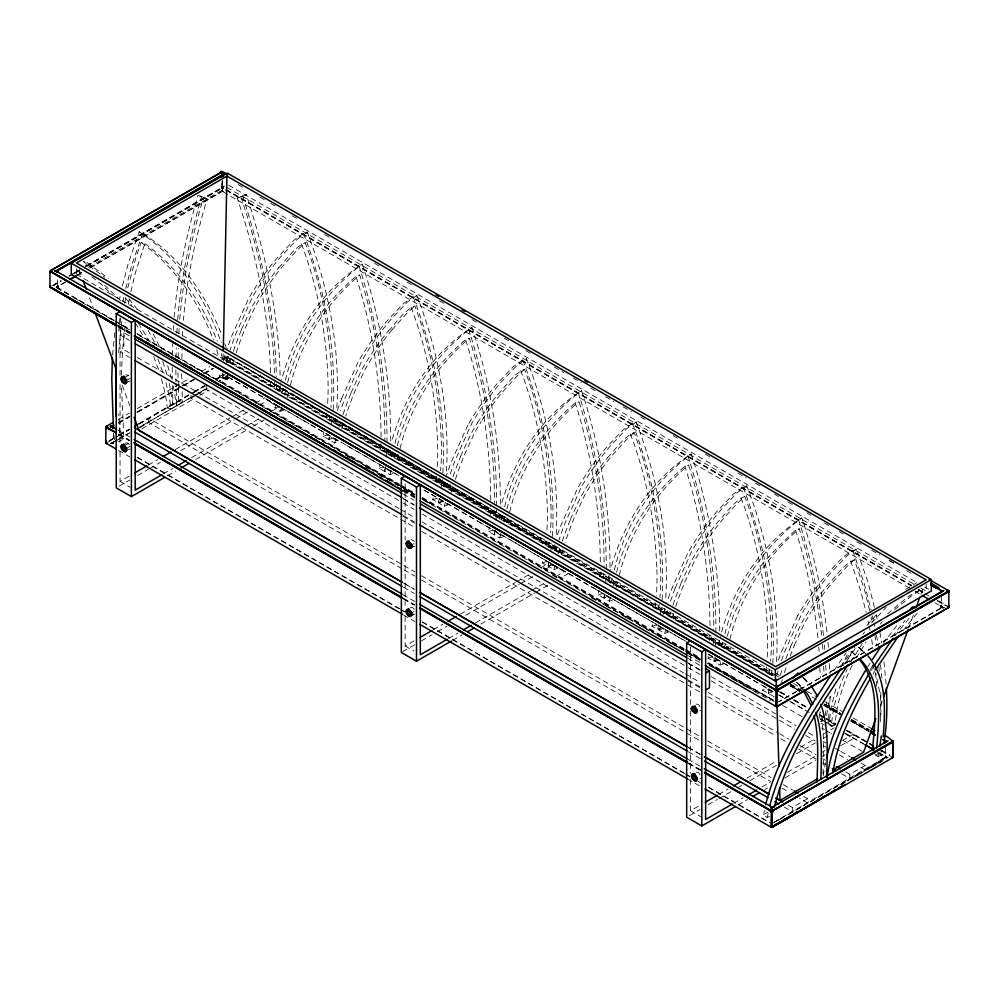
<?xml version="1.0" encoding="UTF-8"?>
<svg xmlns="http://www.w3.org/2000/svg" width="999" height="999" viewBox="0 0 999 999"><rect width="100%" height="100%" fill="white"/><g stroke="black" fill="none" stroke-linecap="round" stroke-linejoin="round"><path stroke-width="0.75" stroke-dasharray="5 3.75" d="M65.759 281.855L56.481 287.262L58.154 285.627L57.168 287.275L57.592 277.897M222.427 180.757L222.427 189.123L221.229 187.1L223.626 187.1L222.427 189.123L221.528 186.95M390.746 440.996C390.709 381.044 381.418 321.004 362.262 264.136C321.666 290.085 294.143 333.703 281.593 379.745M500.362 504.283C500.324 444.318 491.033 384.29 471.878 327.422C431.705 353.084 404.308 396.091 391.62 441.583M610.002 567.582C609.964 507.617 600.674 447.589 581.518 390.721C540.921 416.67 513.399 460.289 500.849 506.331M719.667 630.893C719.63 570.941 710.339 510.901 691.183 454.033C650.586 479.982 623.064 523.601 610.514 569.642M381.069 436.913C380.656 382.58 372.739 328.097 355.956 276.348L359.677 275.025C376.773 328.196 384.977 384.091 384.852 439.885M490.684 500.199C490.272 445.866 482.355 391.383 465.571 339.635L469.28 338.311C486.376 391.471 494.58 447.377 494.455 503.171M600.324 562.075C599.75 508.216 591.858 454.233 575.212 402.934L578.933 401.61C596.028 454.77 604.233 510.676 604.108 566.47M709.989 625.399C709.415 571.54 701.523 517.544 684.877 466.258L688.586 464.935C705.694 518.094 713.898 573.988 713.761 629.782M121.366 375.124L122.49 350.736L125.412 322.602M227.635 359.34C225.637 362 229.121 363.149 226.873 359.665C228.958 358.004 224.475 365.047 227.547 360.065M227.26 376.236L218.257 381.755C229.383 375.661 226.348 376.111 227.248 376.723M222.727 186.776L222.427 189.123L221.828 186.838M172.215 367.207L172.253 379.408M175.861 369.867L175.986 382.043M172.415 355.232L172.615 343.693M176.061 357.792L176.249 347.702M178.184 357.654L178.359 348.376M181.868 358.778L182.043 349.5M222.827 372.852L222.64 382.142L399.4 484.203M223.114 358.903L223.252 352.709M822.939 773.988C823.663 753.258 824.575 732.192 820.241 711.775M223.027 186.838L222.427 189.123L222.128 186.776M880.381 718.131L880.506 696.291L875.873 673.438M380.781 448.876L381.069 441.171M384.39 452.222L384.565 447.589M386.451 457.155L386.775 448.239M390.197 455.856L390.422 449.912M490.284 515.247L490.671 504.458M494.006 515.496L494.23 509.34M496.053 520.442L496.441 510.039M499.812 519.143L500.024 513.199M599.974 577.01L600.324 567.757M603.646 578.796L603.871 572.639M605.694 583.741L606.031 574.825M609.452 582.442L609.677 576.498M709.64 640.322L709.989 631.068M713.249 643.656L713.486 637.487M715.421 645.579L715.696 638.136M719.118 645.766L719.342 639.81M826.335 702.022L825.536 715.197M830.256 696.266L828.171 723.825M223.326 186.938L222.427 189.123M173.239 330.507L173.601 324.6M176.86 333.092L177.285 325.724M178.883 333.604L179.158 327.884M182.492 336.163L182.829 329.008M333.216 409.827C336.438 349.812 325.087 289.335 303.496 233.404L307.23 232.093C329.058 288.961 340.721 350.574 336.613 411.526M442.832 473.114C446.053 413.099 434.702 352.622 413.111 296.691L416.845 295.379C438.673 352.247 450.337 413.861 446.228 474.812M552.472 536.413C555.694 476.398 544.343 415.921 522.752 359.99L526.485 358.678C548.089 414.61 559.34 475.099 556.218 535.102M662.137 599.725C665.359 539.71 654.008 479.245 632.417 423.314L636.151 422.003C657.979 478.858 669.642 540.471 665.534 601.423M772.789 663.611C776.011 603.596 764.66 543.119 743.069 487.187L746.802 485.876C768.393 541.808 779.657 602.297 776.523 662.3M112.562 355.032L114.91 331.156M118.594 352.647L121.89 320.067M174.151 317.158C177.472 275.836 186.676 235.227 197.902 195.392L207.155 198.801C195.329 238.374 186.576 279.083 183.441 320.329M177.722 319.767C180.919 277.934 190.235 236.825 201.586 196.528L199.138 195.767M179.758 319.205C183.117 278.009 191.733 237.263 203.484 197.677M226.948 361.95L226.736 361.326M852.159 665.521C842.744 683.99 836.675 704.27 835.064 724.962L831.33 726.273C832.879 706.555 838.398 687.15 847.177 669.43M223.301 191.396C221.079 190.672 224.388 191.558 221.741 191.471C225 191.733 219.88 192.133 222.128 180.794M379.121 468.306L382.892 467.008L393.806 473.314L390.06 474.625L379.121 468.306L379.595 463.886M488.736 531.58L492.495 530.294L503.446 536.613L499.7 537.924L488.736 531.58L489.21 527.172M598.376 594.892L602.147 593.593L613.111 599.924L609.365 601.236L598.376 594.892L598.851 590.471M708.041 658.204L711.812 656.905L717.532 659.939L713.773 661.238L708.041 658.204L708.516 653.783M819.168 717.669L819.804 711.775M822.776 717.844L822.452 720.791L819.942 721.653M385.339 467.082L384.865 471.341L388.611 470.042M494.942 530.369L494.468 534.627L498.226 533.329M604.432 595.092L604.108 597.926L607.867 596.628M713.773 661.238L714.26 656.992M826.535 715.396L830.269 696.241M835.064 724.962L829.457 721.453L830.931 708.204L836.45 686.5M331.493 424.862L332.355 417.345M335.239 423.551L335.751 419.043M441.108 488.149L442.145 479.12M444.855 486.838L445.367 482.33M550.749 551.448L551.61 543.931M554.495 550.137L555.182 544.13M660.414 614.76L661.276 607.242M664.16 613.461L664.847 607.442M771.403 675.636L771.927 671.128M118.756 330.794L120.205 318.594M823.226 775.661L825.399 762.587M117.058 440.172L111.626 443.281L117.87 439.66M57.655 286.538L56.831 287.188L57.705 285.964M113.312 442.033C113.611 440.472 114.435 443.918 111.888 442.982M57.705 286.663L57.93 287.55L57.592 286.139M113.461 442.37L112.225 443.394M57.892 285.801L57.168 286.988M113.674 443.256L112.562 443.032L113.649 441.508M57.892 286.838L57.642 287.724L114.373 320.467M113.636 442.545L112.338 443.494L112.999 443.556M119.53 299.363L120.08 296.353M122.939 301.998L123.764 297.477M323.102 436.401L326.848 435.089L332.555 438.111L328.958 439.51L334.565 443.007L338.299 441.708L332.704 438.199L328.821 439.423L323.102 436.401L323.938 431.868M329.358 436.513L328.821 439.423A409.74 280.507 71.1 0 1 329.995 435.264M432.717 499.675L436.451 498.376L442.17 501.398L438.436 502.709L432.717 499.675L433.554 495.154M438.436 502.709L439.235 498.339M542.357 562.986L546.091 561.675L551.81 564.697L548.076 566.008L542.357 562.986L543.194 558.453M548.076 566.008L548.876 561.638M652.022 626.298L655.756 624.987L661.475 628.009L657.742 629.32L652.022 626.298L652.859 621.765M657.742 629.32L658.541 624.949M774.113 696.79L762.662 690.172L763.224 687.162M769.193 688.835L768.381 693.206L772.252 691.97L766.408 688.873L762.662 690.172M875.698 755.269L877.984 756.48L878.521 753.571M877.984 756.48L881.73 755.169L882.529 750.811M124.625 303.197L125.762 297.59M128.297 304.32L129.445 298.713M130.881 291.708L135.177 273.576L144.818 243.594L141.134 242.47L135.951 257.33L127.772 287.774M769.492 816.408L767.232 817.644L763.548 814.522L764.447 810.326M767.232 817.644L768.119 813.448M122.415 285.876L128.197 263.611L139.236 231.731C178.571 253.521 205.095 293.943 221.878 334.89M125.762 288.499L131.88 264.735L142.919 232.854M278.796 391.645L280.831 382.692M388.411 454.92L390.447 445.979M498.051 518.219L499.075 513.748M608.054 580.044L609.752 572.589M718.368 645.416L720.404 636.475M275.637 404.932L274.925 407.879L280.444 411.338L281.431 407.205M390.06 474.625L391.046 470.492M499.7 537.924L500.686 533.791M609.365 601.236L610.352 597.115M715.559 657.242L714.497 661.65L720.017 665.122L720.666 662.362M287.662 382.517C297.914 340.796 323.414 303.996 355.956 276.348M397.277 445.804C407.53 404.083 433.017 367.282 465.571 339.635M506.918 509.103C517.17 467.382 542.657 430.581 575.212 402.934M616.583 572.415C626.835 530.706 652.322 493.893 684.877 466.258M727.235 636.301L733.191 616.058L743.481 593.731L756.081 573.176L762.774 563.374L778.82 545.991L795.529 530.132L799.237 528.808C810.539 563.399 817.444 599.263 821.64 635.376M385.602 466.745L384.54 471.153L388.286 469.855M495.242 530.044L494.18 534.465L497.927 533.154M604.557 594.83L603.846 597.777L607.592 596.465M285.427 380.182C296.141 334.041 324.45 292.47 362.262 264.136M395.042 443.469C405.756 397.315 434.066 355.744 471.878 327.422M504.682 506.768C515.397 460.626 543.706 419.056 581.518 390.721M614.348 570.092C625.062 523.938 653.371 482.367 691.183 454.033M724.987 633.965C735.701 587.812 764.023 546.241 801.822 517.919C814.647 555.869 822.901 595.229 827.284 635.014M284.49 394.867L285.939 389.41M287.138 397.652L288.599 392.195M394.106 458.141L395.554 452.697M397.115 459.565L398.576 454.108M503.746 521.453L505.194 515.996M506.755 522.864L508.216 517.407M613.049 586.126L614.86 579.308M616.058 587.549L617.519 582.092M724.063 648.638L725.511 643.194M727.072 650.062L728.159 645.978M281.868 393.319L283.054 388.936M391.483 456.605L393.057 450.761M501.123 519.905L502.31 515.521M610.789 583.216L611.975 578.846M721.428 647.102L723.014 641.258M721.578 632.08C734.265 586.588 761.663 543.581 801.822 517.919M290.409 385.377C300.662 342.145 325.999 303.684 359.677 275.025M400.025 448.651C410.277 405.419 435.601 366.958 469.28 338.311M509.665 511.963C519.917 468.718 545.254 430.257 578.933 401.61M619.33 575.274C629.582 532.042 654.919 493.581 688.586 464.935M729.982 639.148C740.222 595.916 765.559 557.454 799.237 528.808M772.789 823.276L867.644 768.506L885.651 757.192L885.102 755.706L888.074 757.679M221.741 191.471L222.652 190.909M226.648 376.336L227.26 375.861M880.556 705.444L882.154 701.061M908.665 628.009L913.436 614.86M920.853 594.417L923.513 587.112M909.602 588.149L222.015 191.184L222.777 191.059M222.402 181.119L222.552 191.471L222.727 180.794M341.583 398.751L358.216 361.75A438.249 299.5 71.3 0 1 387.3 320.667L403.459 303.559L413.111 296.691M675.287 587.936L691.907 550.936A438.723 299.837 71.3 0 1 720.991 509.84L737.137 492.744L746.802 485.876M84.515 268.694L87.05 262.65L83.367 261.526L104.67 277.235M241.371 329.633L251.935 306.843L258.154 296.353A428.221 292.532 71.3 0 1 278.671 267.794M245.117 328.321L255.669 305.544L261.9 295.042A428.534 292.744 71.3 0 1 282.417 266.496L297.277 249.987L305.219 242.695C321.703 285.964 330.032 332.105 331.705 378.309A199.975 136.276 71.4 0 1 330.981 407.48M350.986 392.919L361.551 370.13L367.769 359.64A428.221 292.532 71.3 0 1 388.286 331.081M460.626 456.218L471.191 433.429L477.41 422.939M464.373 454.907L474.925 432.117L481.143 421.628M570.292 519.53L580.856 496.74L587.075 486.251A428.221 292.532 71.3 0 1 607.592 457.704M680.943 583.416L691.495 560.626L697.727 550.137M684.677 582.105L695.242 559.315L701.46 548.826A428.534 292.744 71.3 0 1 721.977 520.267L736.85 503.758L744.792 496.466C761.263 539.747 769.592 585.876 771.278 632.08A199.975 136.289 71.4 0 1 770.554 661.263M790.546 646.69L801.098 623.9L807.317 613.411A428.209 292.52 71.3 0 1 827.846 584.865C836.2 576.261 843.156 564.597 854.395 559.752L864.497 589.785L869.754 610.801M794.28 645.379L804.844 622.602L811.063 612.1M840.783 667.107L849.013 651.423M845.803 663.136L854.944 646.278M467.857 425.05L451.236 462.05A409.74 280.507 71.1 0 0 446.528 475.237M797.776 615.521L781.143 652.522A409.74 280.519 71.1 0 0 777.434 662.737M57.542 286.463L57.505 287.225M113.349 433.266L113.349 442.207L111.026 443.306M941.108 606.793L941.857 607.804L944.117 607.729L941.82 607.155L940.846 605.594L940.896 607.33L942.244 607.954L940.846 605.594L941.745 607.916L779.595 701.41M851.098 661.738L862.299 643.531M856.255 657.929L866.033 642.22M872.964 673.988L874.537 671.328M227.497 359.066C225.562 364.036 229.283 357.48 224.975 361.213M226.948 360.914L226.885 359.328M867.806 666.708L870.129 663.061M870.154 669.592L872.639 665.684M870.716 671.041L873.039 667.394M113.461 441.683L113.399 443.444M834.215 670.229L846.178 652.846M842.956 665.883L855.206 648.576M226.636 361.563L227.023 361.039L227.248 361.938M840.833 666.832L851.398 651.535L857.154 656.518M849.787 662.312L855.082 654.657M892.232 636.588L905.094 620.466M883.116 643.581L898.538 623.251M862.949 634.24L864.659 631.955M894.767 635.913L911.051 615.834M917.232 613.161L902.197 631.593M880.206 624.075L882.179 621.753M227.248 356.955L226.074 357.892L226.973 356.943L228.172 357.442M278.659 267.769C287.063 259.216 293.981 247.54 305.219 242.695M388.274 331.056C396.665 322.502 403.596 310.814 414.835 305.969C431.318 349.25 439.647 395.379 441.321 441.583A199.975 136.276 71.4 0 1 440.596 470.766M392.008 329.745L406.893 313.261L414.835 305.969M497.914 394.355C506.306 385.801 513.236 374.126 524.475 369.268C540.958 412.55 549.288 458.678 550.961 504.882M607.579 457.679C615.971 449.113 622.901 437.437 634.14 432.592C650.624 475.861 658.953 522.002 660.626 568.206A199.975 136.276 71.4 0 1 659.902 597.377M866.97 625.349L877.509 613.623M871.652 622.951L886.2 607.28M500.661 382.629L516.833 365.547L526.485 358.678M113.262 442.295L110.315 443.369L111.164 443.194M226.81 361.213L227.023 359.066M113.861 441.658L113.411 442.245M524.475 369.268L516.533 376.573L501.648 393.044A428.534 292.744 71.3 0 0 481.181 421.665M634.14 432.592L626.198 439.885L611.313 456.368A428.534 292.744 71.3 0 0 590.846 484.977L584.59 495.442L574.038 518.219A400.05 273.714 71.2 0 0 565.084 542.657M854.395 559.752L846.44 567.045L831.555 583.516A428.534 292.744 71.3 0 0 811.088 612.137M744.792 496.466C733.553 501.323 726.623 512.999 718.219 521.553A428.209 292.52 71.3 0 0 697.752 550.162M887.587 613.96C898.014 605.044 908.328 594.917 921.053 589.51L910.851 596.49L894.792 609.565M221.803 191.234L222.802 191.171L90.085 267.807M130.17 381.019L128.259 381.63M125.075 443.281L126.998 442.682L129.383 444.667L126.848 446.141M130.17 448.976L128.259 449.587M410.189 607.892L412.112 607.292L414.498 609.278M699.837 711.013L700.624 710.364M699.837 778.983L700.624 778.321M941.07 607.604L940.846 605.594L942.944 607.454M303.496 233.404L293.843 240.284L277.672 257.355A438.249 299.5 71.3 0 0 248.639 298.501L231.98 335.464A409.74 280.507 71.1 0 0 227.273 348.651M307.23 232.093L297.577 238.961L281.406 256.044A438.723 299.837 71.3 0 0 252.372 297.19L235.714 334.153A409.727 280.507 71.1 0 0 230.132 350.037M416.845 295.379L407.192 302.247L391.021 319.33A438.723 299.837 71.3 0 0 361.988 360.477L345.329 397.44A409.727 280.507 71.1 0 0 340.622 410.626M522.752 359.99L513.099 366.858L496.928 383.941A438.249 299.5 71.3 0 0 467.894 425.087M632.417 423.314L622.764 430.182L606.593 447.252A438.249 299.5 71.3 0 0 577.559 488.399L560.901 525.362A409.74 280.507 71.1 0 0 556.693 537.062M636.151 422.003L626.498 428.871L610.327 445.941A438.723 299.837 71.3 0 0 581.293 487.087L564.635 524.05A409.727 280.507 71.1 0 0 559.053 539.935M743.069 487.187L733.416 494.055L717.232 511.138A438.249 299.5 71.3 0 0 688.199 552.285L671.54 589.248A409.74 280.507 71.1 0 0 666.832 602.434M874.475 607.292L867.656 581.068L856.405 549.15C843.93 553.708 835.664 565.059 826.835 574.413A438.261 299.5 71.3 0 0 797.801 615.559M856.405 549.15L846.74 556.018L830.569 573.101A438.723 299.837 71.3 0 0 801.535 614.248L784.877 651.211A409.727 280.507 71.1 0 0 781.181 661.438M940.896 607.33L941.295 605.931M226.348 362.05L227.56 361.526L228.446 362.275M905.743 589.41L916.72 582.754M774.35 822.027L885.539 757.242M881.031 760.102L885.351 757.205M58.104 285.951C57.168 287.063 57.243 286.064 58.092 287.312M867.644 768.506L886.588 757.217L869.829 767.844M57.93 287.55L57.255 287.837L113.948 320.567M161.463 378.808L165.522 394.78L167.295 407.904L178.684 401.323L182.367 402.46L182.13 390.022M167.295 407.904L170.966 409.028L182.367 402.46M222.527 373.863L223.339 378.171L228.983 374.637M223.339 378.171L227.023 379.308L231.543 376.473M852.721 778.046L868.531 768.668L855.456 776.71M867.656 769.555L875.574 764.685M872.464 766.957L881.705 761.263M879.07 763.236L886.95 758.391M847.439 780.781L857.454 774.725L810.364 801.922M841.22 784.527L844.942 782.304M847.714 780.831L857.954 774.812M73.951 272.964L79.333 269.855M86.051 265.971L224.6 185.976M52.86 285.314L60.951 280.644M69.031 275.974L79.82 269.755M86.563 265.859L221.403 188.012L223.451 188.012M52.947 285.602L61.039 280.931M69.131 276.261L73.177 273.926M74.525 273.152L79.92 270.03M86.663 266.134L221.528 188.274L223.326 188.274M53.159 285.826L61.251 281.156M74.725 273.364L80.12 270.254M86.863 266.358L221.703 188.524L223.152 188.511M76.473 268.644L76.473 274.3L80.507 271.978M88.561 267.32L224.251 188.986M76.998 275.349L82.405 272.24M65.335 282.143L56.131 287.275M77.435 275.15L82.817 272.04M89.535 268.157L222.103 191.333M129.271 335.864L123.864 332.742L120.055 334.952L129.495 340.397M129.271 352.847L123.864 349.737L120.055 351.935L129.495 357.392M124.438 377.647L128.259 375.437L129.383 376.71L126.848 378.184M126.361 380.469L130.17 378.271M118.506 419.368L129.508 413.037M137.225 408.566L189.673 378.296M201.398 371.516L209.728 366.72M221.628 359.802L227.098 356.68M118.057 422.939L130.082 415.996M136.763 412.137L180.869 386.675M182.205 385.901L192.894 379.732M203.596 373.551L212.949 368.156M118.519 423.014L129.271 416.808M137.338 412.15L181.668 386.563M183.017 385.789L193.769 379.583M204.508 373.389L212.575 368.731M119.031 423.052L129.845 416.808M137.962 412.125L178.521 388.723M183.928 385.602L194.743 379.358M204.196 373.901L213.661 368.444M109.166 440.709L117.245 436.051M118.581 435.277L129.358 429.058M138.774 423.613L188.561 394.867M193.943 391.758L204.708 385.552M215.484 379.333L223.551 374.675M109.291 440.971L117.37 436.313M118.719 435.539L129.483 429.32M138.898 423.888L192.732 392.807M194.081 392.033L204.845 385.814M215.609 379.595L223.689 374.937M138.586 424.175L148.776 418.294L402.585 564.835M204.982 385.851L190.984 393.931L190.984 398.176L415.084 527.572M108.117 441.995L117.545 436.563M118.881 435.776L129.645 429.57M139.073 424.125L192.894 393.044M194.243 392.27L205.007 386.051M215.772 379.845L225.2 374.4M118.781 439.148L129.945 432.692M139.336 427.272L207.417 387.974L139.997 426.935M118.406 439.398L129.208 433.166M139.86 427.697L148.776 422.552L402.585 569.08M190.984 398.176L196.066 395.242M197.34 394.505L206.256 389.36L402.01 502.385M141.746 428.846L194.318 398.489M199.713 395.379L209.153 389.922M124.438 445.604L128.259 443.406M126.361 448.439L130.17 446.228M120.055 451.773L120.055 481.406L129.445 475.986M148.239 465.134L157.63 459.715M175.075 449.637L230.107 417.869M231.443 417.095L244.867 409.34M255.607 403.146L264.997 397.727M118.918 486.313L129.633 480.119M137.675 475.474L148.401 469.293M149.738 468.519L160.464 462.325M180.569 450.711L234.178 419.767M235.514 418.993L248.913 411.251M259.64 405.07L267.682 400.424L282.829 409.165L274.787 413.811M163.386 473.876L172.777 468.456M191.571 457.604L245.255 426.61M246.591 425.836L260.015 418.094M270.754 411.888L278.808 407.242M167.57 475.711L175.612 471.066M195.717 459.465L247.989 429.283M253.346 426.186L264.061 420.005M411.463 545.079L414.011 543.606M411.463 547.827L414.011 546.366M411.463 613.036L414.011 611.575M411.463 615.796L414.011 614.323M405.157 616.395L405.157 646.016L414.56 640.596M433.341 629.745L442.744 624.313M460.189 614.248L515.209 582.479M516.558 581.705L529.982 573.95M540.709 567.757L550.112 562.325M402.684 651.698L414.747 644.73M421.453 640.859L432.167 634.665M437.537 631.568L446.915 626.161M465.671 615.322L519.28 584.378M520.629 583.603L532.692 576.635M544.755 569.667L552.797 565.034L567.944 573.776L559.902 578.421M448.501 638.486L457.892 633.066M475.337 622.989L530.369 591.221M531.705 590.446L543.781 583.478M555.869 576.498L565.259 571.078M452.684 640.322L462.062 634.902M480.831 624.075L534.44 593.119M535.776 592.345L549.175 584.602M777.072 702.534L941.345 607.792L940.846 605.594M690.496 779.57L690.496 810.751L699.887 805.331M718.681 794.48L728.071 789.06M746.865 778.209L776.398 761.163M800.549 747.215L815.309 738.686M823.363 734.04L834.103 727.846M689.36 815.659L700.087 809.465M708.129 804.819L717.507 799.4M718.843 798.638L732.255 790.896M738.948 787.025L741.633 785.476M749.675 780.831L776.473 765.359M796.578 753.758L815.346 742.919M823.388 738.273L831.43 733.641M733.828 803.221L743.231 797.801M762.012 786.95L770.067 782.304M787.512 772.227L815.696 755.956M822.414 752.085L825.099 750.536M842.544 740.459L853.283 734.265L853.283 738.511L838.536 747.027M738.011 805.057L747.402 799.637M764.822 789.585L767.507 788.036M784.927 777.971L815.746 760.177M822.452 756.305L825.137 754.757M788.273 805.144L792.319 807.479L807.592 798.663L807.592 802.909L799.5 798.238M845.753 771.965L849.799 774.3L865.072 765.484L865.072 769.73L858.328 765.833M778.084 820.554L783.466 817.457M788.848 814.347L804.982 805.019M869.729 767.981L881.805 761.138M763.548 814.522L768.069 812.037M118.132 441.895L123.876 438.848L121.403 384.253M221.254 187.425L223.614 187.425M221.303 187.725L223.551 187.725M221.903 188.736L222.952 188.736M226.348 376.448L226.348 377.085M227.909 361.626L227.422 361.039L226.648 362.025M270.554 372.727C268.843 313.187 256.256 254.458 237.238 198.177L246.328 194.555C265.622 253.933 279.196 315.547 280.157 378.184M237.238 198.177L246.328 194.555M219.355 376.223L223.089 374.912L228.684 378.421L224.95 379.72L219.355 376.223A409.74 280.507 71.1 0 1 220.392 371.978M274.925 407.879L278.671 406.568L284.191 410.027L280.444 411.338M438.598 502.809L442.345 501.498L447.939 505.007L444.205 506.306L438.598 502.809A409.74 280.507 71.1 0 1 439.635 498.563M548.264 566.121L552.01 564.81L557.604 568.319L553.871 569.63L548.264 566.121A409.74 280.507 71.1 0 1 549.3 561.875M658.915 630.007L662.649 628.696L668.256 632.205L664.51 633.503L658.915 630.007A409.74 280.507 71.1 0 1 659.59 627.16M714.497 661.65L718.231 660.351L723.751 663.811L720.017 665.122M772.127 691.895L768.381 693.206A409.74 280.519 71.1 0 1 769.555 689.035M829.457 721.453L825.711 722.752L831.33 726.273M221.503 191.333L222.59 191.358L222.04 191.059M944.442 607.604L942.257 607.754L941.295 606.63M226.948 376.561L226.124 377.048L227.123 376.536M452.472 489.235L231.581 359.44L782.979 677.372M227.26 357.242L508.778 521.915L244.543 366.695M227.847 362.013L226.873 359.665L772.664 674.425M773.413 675.511L226.96 360.052L227.547 361.95M942.869 607.916L943.593 607.804M943.768 607.742L941.233 606.106L942.244 607.954M413.361 546.241L414.498 546.278M413.361 614.198L414.498 614.235M696.315 704.02L698.701 704.782L700.624 707.617M696.315 771.977L698.701 772.751L700.624 775.574M125.862 374.675L128.259 375.437M410.976 539.285L414.498 541.321M942.469 607.142L941.358 606.193M941.97 606.73L941.12 605.844M169.243 383.366L172.939 404.37L176.623 405.494L176.036 383.566M123.876 438.848L120.192 437.724L118.594 413.998M201.586 196.528L207.155 198.801M226.81 356.843L226.973 361.413M335.402 419.006L296.366 396.441L595.579 572.215M270.904 402.709L276.598 405.719M877.147 752.746L881.73 755.169M820.978 723.301L824.425 725.124M770.729 698.751L707.679 663.249M421.703 498.251L701.111 659.515M707.854 663.324L774.675 701.123M709.502 664.934L774.2 701.448M118.169 325.424L130.37 332.367M118.344 325.874L130.519 332.792M119.193 326.698L130.007 332.842M365.284 466.633L370.691 469.705L365.372 466.62M119.231 327.06L130.057 333.216M377.784 474.075L384.553 477.922M395.379 484.09L398.089 485.626M403.509 488.698L414.335 494.867M423.813 500.249L683.89 650.299L613.486 610.102M697.065 657.23L701.048 659.49M378.683 474.088L390.621 480.894M395.929 483.928L398.576 485.439M403.883 488.474L414.498 494.53M422.452 499.075L430.407 503.621L422.315 498.951M852.247 720.329L869.068 729.944M347.889 456.468L353.246 459.54M365.309 466.433L373.351 471.029M403.808 490.159L414.622 496.353M552.609 575.274L558.029 578.371M591.845 597.727L597.252 600.811M602.672 603.908L608.079 607.005M403.396 490.134L414.21 496.316M591.383 597.677L596.79 600.774M606.256 606.181L614.373 610.826M623.838 616.246L631.955 620.879M638.711 624.75L649.537 630.943M656.293 634.815L664.41 639.447M671.166 643.319L681.992 649.512M687.399 652.609L700.923 660.339M709.04 664.984L755.481 691.795L710.789 666.233M403.658 490.472L414.485 496.665M667.494 641.458L672.901 644.555M687.787 653.071L699.962 660.039M402.822 490.147L414.985 497.102M687.886 653.383L700.037 660.351M732.467 678.92L737.874 682.005M743.268 685.102L748.676 688.199M754.083 691.296L770.291 700.574M345.254 455.069L353.309 459.69M380.095 475.074L385.402 478.121M404.008 488.823L414.635 494.93M423.938 500.274L430.581 504.095M238.286 184.64L243.694 187.762M259.89 197.115L265.297 200.237M270.704 203.359L276.099 206.468M292.307 215.834L297.714 218.943M324.725 234.54L330.12 237.662M374.687 263.399L380.095 266.508M407.105 282.105L412.5 285.227M439.51 300.824L444.917 303.933M471.928 319.53L477.335 322.652M504.345 338.249L509.74 341.371M525.949 350.724L531.356 353.846M554.308 367.095L563.761 372.552M573.214 378.009L581.318 382.692M590.771 388.149L596.178 391.271M605.631 396.728L613.736 401.398M623.189 406.868L631.293 411.538M640.746 416.995L646.153 420.117M673.164 435.714L678.558 438.836M705.569 454.42L710.976 457.542M737.986 473.139L746.091 477.822M755.544 483.279L760.938 486.388M774.45 494.193L778.496 496.528M787.949 501.985L793.356 505.107M806.867 512.899L810.913 515.247M824.425 523.039L829.819 526.161M839.272 531.618L843.331 533.953M856.83 541.758L862.237 544.88M871.69 550.337L879.794 555.007M889.247 560.464L894.642 563.586M228.646 185.202L916.508 582.342M924.612 587.025L928.67 589.36M226.935 187.437L914.01 584.115M920.766 588.011L926.16 591.133L926.16 584.053M226.161 189.56L911.837 585.439M918.593 589.335L925.336 593.231M938.835 601.023L946.94 605.706M226.024 189.835L911.712 585.701M918.456 589.597L925.211 593.506M937.362 600.511L946.802 605.968M225.861 190.072L911.538 585.951M918.293 589.847L923.688 592.969M925.037 593.743L929.095 596.078M937.187 600.761L945.291 605.431M914.997 591.271L920.866 594.667M934.839 602.772L943.368 607.654L941.433 606.768L941.408 597.489M793.568 683.528L805.943 690.634M807.292 691.408L816.995 697.04M824.862 701.548L842.232 711.625M853.034 717.869L870.953 728.196M790.234 684.565L801.048 690.809M824.025 704.07L840.246 713.423M772.702 675.486L227.422 361.039M76.473 274.3L773.001 676.435M780.481 691.907L788.573 696.59M793.98 699.7L807.479 707.492M819.63 714.51L825.037 717.632M826.385 718.406L835.826 723.863M847.976 730.881L868.231 742.569M869.58 743.356L872.277 744.904M881.73 750.361L889.834 755.044M780.344 692.17L788.448 696.852M793.843 699.962L807.354 707.767M819.505 714.772L824.899 717.894M826.248 718.668L835.701 724.125M846.503 730.369L868.106 742.831M869.455 743.618L872.152 745.179M881.605 750.636L889.697 755.306M778.833 691.633L788.273 697.09M793.681 700.212L807.18 708.004M819.33 715.022L824.724 718.144M826.086 718.918L835.526 724.375M846.328 730.606L867.931 743.081M869.28 743.855L871.977 745.416M881.43 750.873L890.883 756.33M227.984 376.935L399.837 476.161M686.226 641.508L422.452 489.21L477.759 521.191M707.841 653.983L773.601 691.945M778.995 695.054L788.448 700.511M789.809 701.298L810.064 712.999M819.967 718.718L826.273 722.352M827.622 723.126L834.827 727.297M845.179 733.266L864.547 744.455M878.945 752.759L887.05 757.442M228.147 377.073L276.723 405.119M278.072 405.894L309.103 423.813M310.452 424.6L341.483 442.507M346.878 445.629L399.5 476.011M479.108 521.965L510.139 539.885M511.488 540.659L560.064 568.706M561.413 569.48L593.793 588.186M595.142 588.96L685.539 641.146M708.478 654.395L761.101 684.777M762.449 685.551L773.238 691.783M778.646 694.904L785.389 698.801M790.783 701.91L805.631 710.476M820.466 719.055L823.164 720.604M828.558 723.726L833.965 726.835M844.754 733.066L863.648 743.98M878.483 752.547L886.588 757.217M845.703 734.14L853.283 738.511M400.749 484.977L414.248 492.769M422.34 497.44L684.128 648.576M685.476 649.362L700.311 657.929M708.416 662.599L774.525 700.774M782.629 705.456L802.871 717.132M821.765 728.046L824.462 729.607M825.811 730.381L831.205 733.491M843.343 740.509L862.237 751.41M115.722 321.253L129.221 329.046M137.325 333.728L399.325 484.99M400.686 485.776L414.185 493.568M422.29 498.251L684.29 649.512M685.639 650.299L700.499 658.878M708.603 663.548L731.568 676.81M115.297 321.353L130.145 329.92M136.888 333.816L313.723 435.901M315.072 436.688L414.96 494.355M56.743 287.887L68.894 294.892M74.288 298.014L101.261 313.586M106.656 316.708L113.399 320.604M118.806 323.713L129.595 329.945M139.036 335.389L184.902 361.875M186.251 362.649L353.521 459.228M354.87 460.002L385.889 477.922M387.237 478.696L399.388 485.701M400.736 486.488L414.223 494.268M118.706 326.998L129.52 333.241M402.984 491.108L415.147 498.176M687.699 655.494L701.211 663.299M403.171 493.993L413.973 500.224M687.874 658.366L700.024 665.384M403.409 498.538L414.198 504.77M688.111 662.911L700.249 669.917M403.359 498.913L414.16 505.144M688.211 663.373L700.361 670.391M711.163 676.623L796.215 725.736M808.366 732.742L815.122 736.638M823.226 741.32L825.923 742.881M835.376 748.338L839.422 750.674M840.771 751.448L850.224 756.905M861.026 763.149L865.072 765.484M403.359 503.159L414.16 509.403M422.252 514.073L686.862 666.845M688.211 667.619L700.361 674.637M711.163 680.868L794.867 729.195M805.669 735.439L815.122 740.896M823.226 745.566L828.621 748.688M839.422 754.919L847.527 759.602M137.363 357.517L399.125 508.653M400.474 509.428L413.973 517.22M422.065 521.89L683.828 673.026M685.177 673.801L700.024 682.367M403.409 515.534L414.198 521.765M688.111 679.907L700.249 686.912M402.934 516.308L415.084 523.326M687.799 680.769L699.949 687.787M708.041 692.457L778.246 732.991M779.595 733.766L789.048 739.223M799.849 745.466L816.046 754.819M822.801 758.716L825.499 760.264M421.84 531.468L686.45 684.24M687.799 685.014L699.949 692.032M708.041 696.703L775.549 735.676M780.943 738.798L787.699 742.694M798.501 748.925L816.046 759.065M822.801 762.961L825.499 764.522M841.695 773.875L849.799 778.546L849.799 774.3M403.933 565.609L414.735 571.853M421.478 575.749L700.936 737.087M707.692 740.983L771.141 777.622M783.291 784.64L792.744 790.097M803.546 796.328L807.592 798.663M403.933 569.867L414.735 576.098M421.478 579.994L700.936 741.333M707.692 745.242L771.141 781.867M781.942 788.111L788.698 792.007M403.509 583.004L414.31 589.235L403.521 583.104M688.373 747.464L700.524 754.482M688.236 747.477L700.386 754.495M403.509 587.25L414.31 593.493M688.373 751.71L700.524 758.728M784.227 807.055L792.319 811.737L792.319 807.479M118.144 430.244L130.295 437.262M402.959 594.68L415.122 601.698M688.074 759.277L700.524 766.483M118.918 434.016L129.72 440.247M403.783 598.476L414.585 604.72M688.648 762.949L700.799 769.954M118.744 434.265L129.545 440.497M403.608 598.726L414.41 604.957M688.473 763.186L700.624 770.204M118.619 434.528L129.42 440.759M403.484 598.988L414.285 605.219M688.348 763.448L700.499 770.466M137.687 457.467L399.55 608.691M400.899 609.465L404.945 611.813M422.49 621.94L684.34 773.164M685.689 773.938L689.735 776.285M708.641 787.187L769.38 822.264M137.325 457.592L399.375 608.94M400.724 609.715L404.782 612.062M422.34 622.202L684.402 773.538M685.751 774.325L689.809 776.66M697.914 781.343L700.611 782.904M708.716 787.587L769.505 822.689M118.631 450.474L129.733 456.88M403.733 615.072L414.835 621.478M687.474 778.895L701.148 786.825M120.055 481.406L130.145 487.237M405.157 646.016L413.998 651.111M690.496 810.751L700.599 816.583M772.764 675.424L594.68 572.377L772.527 675.674M709.365 665.022L732.03 678.134M118.269 326.773L129.183 333.067L118.182 326.685M503.633 516.795L335.227 418.918L777.409 676.51M790.933 685.689L799.013 690.384M824.612 705.257L840.783 714.647M851.56 720.903L869.068 731.081M387.724 451.511L556.455 549.575L266.134 379.033L296.666 396.603L226.973 356.718L227.273 362.862M790.034 685.851L799.462 691.333M823.713 705.419L838.536 714.023M850.661 721.066L869.53 732.017M438.861 479.095L773.238 673.838M774.587 674.625L778.633 676.985M790.771 684.04L801.548 690.334M825.823 704.457L840.659 713.099M851.435 719.38L868.968 729.595M790.446 684.34L801.66 690.646M812 696.902L817.819 700.062M824.113 703.97L840.721 713.411M851.498 719.692L869.018 729.894M508.553 521.953L555.956 549.675M889.447 560.501L894.717 563.598M906.692 570.666L912.237 574.05M868.343 731.043L850.973 720.741L869.642 731.792M113.849 443.019L113.262 442.345M87.05 262.65L108.354 278.359M139.236 231.731C178.297 257.779 206.256 298.476 221.154 342.62M144.818 243.594C178.334 267.657 202.41 302.959 217.195 341.134M141.134 242.47C174.65 266.521 198.726 301.835 213.511 340.01M91.808 276.835L100.986 284.066L113.299 295.704M858.141 647.027L866.957 654.907M795.966 681.942L802.734 688.124M803.783 678.059L810.351 684.652M862.749 650.674L859.065 647.552L864.335 652.834M802.359 676.822L806.043 679.944M879.008 749.175L881.767 751.51L876.023 754.994L873.263 752.659M800.798 685.926L797.115 682.804L802.534 689.36M851.398 651.535L856.593 656.181M104.67 285.19L120.692 300.824M803.221 677.759L808.928 684.765M128.883 298.813L138.873 311.388M125.2 297.69L131.806 305.544M138.337 323.052L148.851 340.459M135.427 323.152L144.468 338.049M153.159 333.791L161.963 351.361M148.014 330.032L155.707 344.742M872.452 665.009L874.262 669.193M162.837 361.551L167.77 377.36M157.904 359.028L163.087 372.914M153.671 356.518L159.403 371.79M79.196 270.254L81.918 277.535M89.535 297.914L93.344 308.117M122.178 385.277L129.795 405.656M852.671 550.461L863.935 582.38L871.078 610.064M850.661 561.063L860.776 591.096L866.046 612.125M741.058 497.789C757.554 541.058 765.896 587.187 767.532 633.391A199.975 136.289 71.4 0 1 767.032 659.715M630.419 433.903C646.915 477.172 655.244 523.301 656.88 569.505M520.754 370.592C537.25 413.861 545.579 459.99 547.215 506.193A199.975 136.289 71.4 0 1 546.728 532.517M411.113 307.292C427.609 350.562 435.939 396.69 437.574 442.894A199.975 136.289 71.4 0 1 437.187 467.794M301.498 244.006C317.994 287.275 326.323 333.404 327.972 379.608A199.975 136.289 71.4 0 1 327.472 405.931M240.971 196.865C259.927 253.684 272.789 312.849 274.388 372.902M224.837 343.743L226.311 348.176M216.658 349.675L218.306 355.282M795.529 530.132C807.304 565.584 813.985 602.572 818.156 639.647M798.488 519.455C810.763 557.442 819.192 596.665 823.563 636.338M687.836 455.569C706.206 512.524 716.221 572.302 715.908 632.192M578.171 392.257C596.54 449.213 606.555 508.991 606.243 568.881M468.531 328.958C486.9 385.914 496.915 445.679 496.603 505.581M358.916 265.672C377.285 322.627 387.3 382.405 386.988 442.295M242.595 195.854C261.588 254.295 274.975 314.86 276.411 376.473M167.632 365.522L171.453 378.484M228.883 357.754L229.982 361.85M224.837 355.257L226.311 360.726M221.241 353.571L222.727 359.253M173.302 386.001L176.623 405.494M165.971 382.742L169.206 395.904L170.966 409.028M871.128 616.858L872.439 622.926M876.123 614.597L877.122 619.08M872.402 615.921L874.749 626.373M868.106 621.203L868.73 624.25M869.043 625.786L869.979 630.369M226.486 376.423L227.023 379.308M879.969 632.492L881.705 642.844M876.498 635.289L878.483 647.115M874.937 635.152L876.523 645.729M871.677 639.51L873.051 648.576M883.965 661.825L886.101 684.015M880.544 664.697L881.892 677.996M878.795 666.708L879.27 671.278M875.524 672.589L876.66 686.213M824.375 645.042L824.774 649.4M827.946 642.27L828.483 648.064M822.414 644.28L822.926 650.212M818.755 647.04L819.13 651.485M113.986 434.852L114.448 440.759M829.232 663.686L829.919 673.776M823.588 666.196L824.163 675.049M819.792 667.469L820.466 677.809M825.711 665.122L826.248 675.124M880.731 692.369L880.868 695.366A199.975 136.289 71.4 0 1 880.381 721.69M172.465 385.464L172.939 404.37M181.606 373.713L181.955 384.041M177.922 372.59L178.371 385.864M178.421 387.337L178.684 401.323M270.667 381.543L270.692 387.425M274.413 381.705L274.438 387.575M280.17 385.714L280.182 390.222M276.423 384.003L276.436 391.533M885.651 747.514L885.651 757.192M690.496 647.077L690.496 709.427M690.496 710.988L690.496 773.338M405.157 483.903L405.157 540.022M405.157 547.814L405.157 608.603M227.572 356.93L227.572 361.413M206.256 385.114L206.256 389.36M148.776 418.294L148.776 422.552M123.864 332.742L123.864 349.737M120.055 317.719L120.055 375.337M120.055 384.69L120.055 443.968M330.095 415.946A199.975 136.276 71.4 0 1 329.333 421.491M326.835 413.037A199.975 136.289 71.4 0 1 325.999 420.042M225.062 379.807A400.05 273.689 71.2 0 1 226.174 375.437M229.795 362.525A400.05 273.689 71.2 0 1 231.094 358.291M233.366 351.311A400.05 273.689 71.2 0 1 241.471 329.72M232.667 364.036A400.05 273.714 71.2 0 1 233.941 359.777M236.164 352.759A400.05 273.714 71.2 0 1 245.192 328.396M223.451 360.876A409.74 280.507 71.1 0 1 225.524 354.046M226.798 360.939A409.727 280.507 71.1 0 1 228.421 355.457M439.872 477.822A199.975 136.276 71.4 0 1 438.948 484.777M436.451 476.323A199.975 136.289 71.4 0 1 435.789 481.93M392.02 329.77A428.534 292.744 71.3 0 0 371.528 358.354L365.284 368.818L354.732 391.608A400.05 273.714 71.2 0 0 345.779 416.046M334.677 443.094A400.05 273.689 71.2 0 1 335.789 438.723M338.986 427.222A400.05 273.689 71.2 0 1 340.709 421.566M342.982 414.597A400.05 273.689 71.2 0 1 351.086 393.007M341.87 428.758A400.05 273.714 71.2 0 1 343.556 423.064M333.479 422.789A409.74 280.507 71.1 0 1 334.715 418.693M337.375 410.452A409.74 280.507 71.1 0 1 341.558 398.726M336.413 424.225A409.727 280.507 71.1 0 1 337.625 420.104M550.948 504.882A199.975 136.276 71.4 0 1 550.362 532.642M549.35 542.532A199.975 136.276 71.4 0 1 548.588 548.076M545.941 541.033A199.975 136.289 71.4 0 1 545.429 545.229M477.435 422.964A428.221 292.532 71.3 0 1 497.927 394.38M444.318 506.393A400.05 273.689 71.2 0 1 445.429 502.022M449.051 489.11A400.05 273.689 71.2 0 1 450.349 484.865M453.096 476.511A400.05 273.689 71.2 0 1 460.726 456.306M451.511 492.057A400.05 273.714 71.2 0 1 453.196 486.363M455.419 479.345A400.05 273.714 71.2 0 1 464.448 454.982M443.119 486.088A409.74 280.507 71.1 0 1 444.355 481.993M446.053 487.524A409.727 280.507 71.1 0 1 447.265 483.416M450.262 473.926A409.727 280.507 71.1 0 1 454.945 460.714L471.603 423.751A438.723 299.837 71.3 0 1 500.674 382.654M659.19 604.445A199.975 136.276 71.4 0 1 658.453 610.014M656.867 569.505A199.975 136.289 71.4 0 1 656.393 595.841M655.756 602.934A199.975 136.289 71.4 0 1 654.907 609.939M553.983 569.705A400.05 273.689 71.2 0 1 555.094 565.334M558.291 553.846A400.05 273.689 71.2 0 1 560.014 548.189M562.287 541.208A400.05 273.689 71.2 0 1 570.392 519.63M561.588 553.946A400.05 273.714 71.2 0 1 562.862 549.675M552.784 549.4A409.74 280.507 71.1 0 1 554.445 543.943M555.719 550.849A409.727 280.507 71.1 0 1 556.93 546.728M769.667 669.717A199.975 136.289 71.4 0 1 769.105 673.9M766.408 666.82A199.975 136.289 71.4 0 1 765.746 672.427M664.635 633.591A400.05 273.689 71.2 0 1 665.746 629.22M669.367 616.308A400.05 273.689 71.2 0 1 670.666 612.062M672.939 605.094A400.05 273.689 71.2 0 1 681.043 583.503M672.24 617.819A400.05 273.714 71.2 0 1 673.513 613.561M675.724 606.543A400.05 273.714 71.2 0 1 684.765 582.18M663.024 614.66A409.74 280.507 71.1 0 1 665.097 607.829M666.358 614.722A409.727 280.507 71.1 0 1 667.582 610.601M670.579 601.123A409.727 280.507 71.1 0 1 675.262 587.912M780.269 675.349A400.05 273.689 71.2 0 1 782.529 668.368M785.926 658.778A400.05 273.689 71.2 0 1 790.646 646.778M781.43 682.529A400.05 273.714 71.2 0 1 782.254 679.67M784.427 672.614A400.05 273.714 71.2 0 1 787.2 664.285M790.147 656.106A400.05 273.714 71.2 0 1 794.367 645.454M776.772 675.249A409.727 280.507 71.1 0 1 778.009 671.153M845.154 782.342L841.408 784.565L845.154 782.342M700.062 659.602L685.189 651.123L700.037 659.627M799.699 691.083L790.246 685.614L799.749 691.046M840.209 714.46L824.013 705.107L840.221 714.46"/><path stroke-width="1.5" d="M222.427 176.261L222.427 173.264M105.882 442.832L106.306 441.358L106.331 443.381L106.306 441.358L106.331 443.381L106.306 441.358L106.206 443.269L116.221 449.075M891.782 740.584C894.542 742.657 892.219 741.995 891.782 740.908C894.043 745.192 892.344 738.174 893.256 742.232M221.216 176.835C221.541 172.303 223.963 175.549 221.216 176.835C222.652 177.123 222.228 171.304 223.526 176.461M115.672 366.596L116.359 416.396M113.461 422.302L106.331 426.398L106.294 428.421L107.505 426.386L105.882 426.948L106.294 428.421L107.218 426.248M772.776 806.892L771.74 808.253L772.077 807.167L772.951 807.517L772.652 806.917L888.099 740.771M223.314 349.613L226.935 176.111L926.16 579.807L775.699 666.67L76.473 262.974L226.935 176.111M817.07 782.055C817.582 759.902 819.043 737.337 814.11 715.534M820.878 779.208C821.428 756.892 822.714 733.828 815.946 712.25M826.623 777.11C827.272 752.884 828.958 727.709 820.878 704.42M221.803 176.91C221.303 171.878 225.137 176.473 221.278 176.461M771.69 826.847L770.529 826.223L772.027 827.172L790.371 816.807L771.415 827.397L771.752 809.29M221.503 177.023L222.415 173.764L222.964 176.211M51.211 287.637L50.162 286.875L50.549 285.639L49.987 287.138L116.521 325.524M884.127 735.813C887.587 734.802 896.315 745.978 892.032 740.509M929.07 579.457L948.288 590.534L948.451 592.644L947.252 590.609L949 591.508L948.451 592.644L947.539 590.471M69.83 298.651L116.945 325.999L49.95 287L49.987 271.84C53.184 267.982 48.564 275.249 50.849 270.492L222.402 171.853M775.386 690.858L777.771 691.183L776.573 689.148L775.386 690.858L777.771 691.183L776.298 689.335M775.674 691.333L776.86 689.335M775.973 691.445L777.097 689.535M776.273 691.508L777.297 689.76L947.976 591.221L948.75 591.058L949.013 592.12M776.573 691.533L777.472 689.997L948.925 591.408M776.872 691.508L777.597 690.272L948.6 591.595L947.776 590.397M777.172 691.433L777.697 690.546M772.901 811.588L770.529 811.912L771.727 809.877L772.926 811.912L770.529 811.912L772.015 810.064M893.143 756.031C893.518 757.929 891.795 756.73 892.532 757.791L772.327 826.985M106.031 428.246L106.606 426.211M777.472 705.644C772.389 706.318 781.068 706.118 775.711 706.305L705.269 665.646M106.381 426.498L106.294 428.421L106.768 426.161M106.369 427.797L106.119 426.673L106.968 426.773M106.98 426.173L106.044 427.21M777.697 706.031C775.249 706.081 774.562 706.056 777.597 706.206M775.973 705.756L775.374 705.494L777.297 706.368L948.276 607.667L948.451 605.569M777.172 705.756L776.086 706.493L777.01 706.518M777.172 706.468L948.151 607.779L948.713 605.744M50.287 272.54C51.623 270.542 51.161 269.555 49.987 272.19M112.35 358.004L111.801 378.908L113.287 425.974M892.969 755.856C891.383 757.941 892.444 758.703 893.256 756.206M772.876 806.98L770.554 807.517L772.277 807.329M50.1 272.365L51.224 270.454M892.681 756.018L893.231 756.518L892.232 757.954M883.153 737.062C885.326 709.677 886.95 678.309 868.019 655.956M49.95 272.015L50.237 271.054M949.05 606.256C947.452 608.603 948.426 607.991 948.9 605.918M949.013 606.093L948.426 607.255M872.464 750.499C874.987 720.117 880.144 684.74 859.277 659.253M876.672 748.151C879.307 718.293 882.754 682.941 860.276 659.315M106.056 442.707C105.257 440.247 108.367 445.804 105.744 442.22L105.919 426.873L116.221 432.455M947.989 590.372C948.975 593.743 949.649 590.896 947.539 590.796M113.199 427.122L113.624 428.159L110.315 426.386L113.911 427.023M948.638 590.896L949 591.932M771.465 807.629L772.489 807.005M881.355 735.913L879.857 746.29M832.929 772.901C837.836 738.785 853.808 707.579 870.691 677.959M827.11 777.322C832.354 739.859 850.311 705.731 869.18 673.476M948.451 592.644L948.376 590.709M771.166 807.629L772.09 807.204L704.283 768.643M772.115 807.954L772.215 807.329L771.99 808.091M942.806 590.909L776.198 687.1C778.895 685.664 775.399 688.149 776.747 686.775L943.855 590.659M771.84 807.642C769.542 807.841 771.69 806.805 772.352 807.779M883.89 739.685L886.588 741.246L885.089 742.769L885.651 741.283L882.991 739.697M941.408 591.508L940.846 592.657L941.108 591.158M872.826 750.436L873.663 745.903M883.865 743.531C886.9 725.336 887.424 706.78 886.35 688.386M948.376 606.193C949.112 607.055 947.089 608.354 948.151 606.743M105.807 427.097L106.294 428.421L106.319 426.81M774.4 807.204C787.137 754.695 818.144 709.04 848.014 664.859M765.634 804.744C777.522 757.367 804.395 715.571 830.918 675.174M54.883 270.554L57.655 272.228L58.154 271.303L54.558 270.667L57.892 271.478M110.989 426.248L116.783 429.458M948.763 607.23L948.288 606.48M121.254 380.282L125.075 378.072L126.636 382.005L125.574 383.878L122.04 381.843L120.979 378.746L122.04 376.873L125.574 378.908M121.254 448.239L125.075 446.041L126.636 449.975L125.574 451.835L122.04 449.8L120.979 446.703L122.04 444.842L125.574 446.878M406.094 543.356L407.155 541.483L409.553 542.257L411.75 546.615L410.689 548.476L408.291 547.714L406.368 544.892L406.094 543.356L408.641 541.883M406.094 611.313L407.155 609.452L409.553 610.214L411.75 614.585L410.689 616.445L408.291 615.671L406.368 612.849L406.094 611.313L408.641 609.84M691.433 708.091L692.494 706.218L694.879 706.992L697.077 711.35L696.016 713.224L692.494 711.188L691.433 708.091L695.242 705.881M691.433 776.048L692.494 774.188L694.879 774.949L697.077 779.32L696.016 781.181L692.494 779.145L691.433 776.048L695.242 773.85M775.649 705.781L777.746 705.794M826.51 758.291C833.978 726.36 849.712 697.165 866.27 669.143M769.917 805.082C783.603 755.007 812.749 711.088 841.27 668.368M948.9 606.68L948.825 591.321M875.786 718.593L863.586 752.197L832.579 770.092M883.74 696.678L908.128 629.47M916.083 607.567L919.792 597.34M57.018 271.328L57.742 272.203L56.056 270.829M113.324 427.023L113.574 428.034M891.782 740.908L892.856 741.133L892.694 742.756L893.006 741.183L892.02 741.121M106.306 441.358L106.369 443.281L106.056 442.082M892.694 742.756L892.631 740.833M776.722 706.443L776.897 688.611M50.624 272.078C51.236 270.042 50.474 270.392 50.562 272.377M892.669 757.379C894.405 756.443 889.934 758.578 892.731 757.642M875.324 670.004L898.438 636.163M772.851 811.275L770.529 811.912L772.252 810.264M893.044 757.192L893.256 741.895M777.497 686.825L776.348 687.362M873.8 666.183L892.994 638.311M947.976 607.829L947.989 606.992M892.919 757.492L892.856 741.133L770.529 811.912L893.218 741.907M872.439 659.415L881.343 645.978M772.627 826.66L773.788 826.011M948.675 606.78L947.639 607.504L948.9 606.605M227.635 174.663C213.699 169.281 224.176 171.753 226.973 174.276M909.377 610.389L912.387 606.905L915.434 607.717M793.206 677.846L797.851 673.026L799.687 674.6M50.1 271.591C52.447 269.28 49.75 272.565 50.862 270.554M51.111 270.529L50.849 271.528L777.771 691.183L776.048 689.535M893.118 757.03L891.495 757.717L892.956 756.905M776.211 687.225L777.422 686.75M57.58 271.303L57.83 272.315M771.628 827.334L780.656 821.69M50.312 271.191L777.771 691.183L775.449 690.559M891.782 757.866L892.144 757.404M774.262 825.261L776.847 823.676M783.266 820.079L785.863 818.481M705.044 789.035L771.54 827.422L790.858 815.758M793.506 814.135L797.477 811.688M776.285 824.724L797.739 811.887M782.03 821.553L809.677 804.894M790.059 816.97L813.573 802.846M816.208 801.223L818.843 799.6M822.801 797.165L825.449 795.541M800.386 810.963L828.858 793.793M831.493 792.17L835.464 789.734M835.776 789.897L800.549 810.876M838.398 788.273L842.332 785.851M845.104 784.515L812.999 803.558M50.724 270.604L222.253 171.578M56.518 271.241L221.366 176.074L223.426 176.061M71.254 263.187L227.297 173.102L931.38 579.595L931.38 590.921L775.336 681.006L71.254 274.513L71.254 263.187L775.336 669.68L931.38 579.595M69.818 279.52L75.649 276.136M70.704 279.033L76.086 275.924M164.885 477.26L131.381 496.603L116.234 487.862L116.234 313.698L120.055 311.501M116.234 313.698L131.381 322.452L135.202 320.242L135.202 490.147L162.038 474.65M121.254 377.535L123.801 376.061M120.979 378.746L124.8 376.536M122.04 381.843L125.862 379.632L126.998 380.906L123.177 383.104M124.438 383.828L126.985 382.367M114.048 425.249L111.376 426.798L113.611 428.096M134.778 426.386L137.325 424.912M121.254 445.492L123.801 444.018M120.979 446.703L124.8 444.505M122.04 449.8L125.862 447.602L126.998 448.863L123.177 451.073M124.438 451.798L126.985 450.324M134.815 472.877L146.89 465.909M162.999 456.605L171.054 451.96M178.147 465.359L186.201 460.714M180.969 467.969L189.011 463.336M451.336 641.096L416.496 661.213L401.348 652.472L401.348 478.309L405.157 476.111M401.348 478.309L416.496 487.062L420.317 484.852L420.317 654.757L447.152 639.26M406.368 542.132L408.916 540.671M406.368 544.892L410.189 542.682L412.112 545.504L408.291 547.714M407.155 546.441L410.976 544.243M409.553 548.439L412.1 546.965M406.368 610.102L408.916 608.628M406.368 612.849L410.189 610.651L412.112 613.473L408.291 615.671M407.155 614.41L410.976 612.2M409.553 616.408L412.1 614.934M419.93 637.487L432.005 630.519M448.114 621.216L456.168 616.57M463.261 629.969L471.316 625.312M467.42 631.805L474.125 627.946M735.339 806.605L701.835 825.948L686.675 817.207L686.675 643.044L690.496 640.846M686.675 643.044L701.835 651.798L705.644 649.587L705.644 819.492L732.492 803.995M705.644 673.039L709.465 670.829L709.465 687.824L705.644 690.034M691.708 709.627L695.529 707.417L697.439 710.239L693.631 712.449M692.494 711.188L696.315 708.978M694.879 713.174L697.427 711.713M691.708 774.837L694.255 773.363M691.708 777.584L695.529 775.386L697.439 778.209L693.631 780.406M692.494 779.145L696.315 776.935M694.879 781.143L697.427 779.67M705.257 802.222L717.344 795.254M733.441 785.951L740.159 782.08M748.601 794.704L756.643 790.059M752.759 796.54L759.465 792.682M775.948 798.114L779.994 800.461L817.744 778.658M776.822 687.362L777.21 686.788M770.529 811.912L893.168 741.52M772.939 807.18L771.752 807.604M772.839 826.498L776.985 824.375M771.253 827.259L771.453 809.277M221.878 174.75L222.927 174.75M947.776 590.996L948.625 590.821M776.298 706.281C776.435 705.881 774.924 706.668 776.573 705.843L776.598 688.636M776.298 687L776.835 686.812M54.883 270.829L57.592 271.828M110.627 426.548L113.499 427.922L111.813 426.536M55.232 270.966L57.655 272.228L55.232 270.529M110.989 426.685L113.124 427.247M948.351 607.654L947.639 607.667M111.813 426.885L113.149 427.547M105.931 427.11L116.046 432.704M775.761 706.143L776.298 688.611M776.473 706.58L777.472 706.33M886.588 741.246L882.991 739.847M110.639 426.261L112.787 426.998M771.253 807.392L771.977 807.504M770.554 807.517L771.528 807.579M777.771 691.183L50.325 271.503M948.725 591.583L948.9 592.295M775.574 706.106L776.535 706.568M57.705 271.653L55.519 270.692L776.797 686.987M107.218 426.573C102.123 427.397 115.272 431.406 115.921 432.967M775.449 706.043L776.31 706.493M223.139 175.212L221.678 175.212L55.619 271.079L57.692 272.153M223.301 175.649L221.503 175.649L56.056 271.166L57.642 272.103L56.531 271.129M250.574 402.709L173.314 358.516L304.183 433.666M227.697 389.772L325.187 445.566M51.761 287.662L74.8 300.761M77.51 302.31L81.581 304.62M84.291 306.156L87 307.704M77.785 302.809L56.144 290.497L94.855 313.199M80.482 304.345L89.947 309.727M92.657 311.263L107.53 319.717M111.588 322.028L116.995 325.1M70.517 299.013L116.483 325.162M139.473 338.224L142.183 339.76M146.229 342.07L148.938 343.606M151.648 345.142L154.345 346.69M135.464 336.301L150.362 344.767M153.072 346.303L162.55 351.685M165.247 353.234L169.318 355.544M172.015 357.08L174.725 358.616M177.435 360.152L180.145 361.7M184.203 364.011L186.913 365.547M189.623 367.083L192.32 368.619M233.354 392.657L134.59 336.163L173.489 358.604M236.051 394.205L252.285 403.484M254.995 405.032L257.705 406.581M260.402 408.129L269.88 413.549M279.345 418.968L287.462 423.601M290.172 425.149L294.23 427.472M309.103 435.989L311.813 437.537M333.454 449.912L336.163 451.461M253.284 404.245L299.263 430.557M301.973 432.105L304.67 433.653M307.38 435.202L311.438 437.525M314.136 439.073L316.845 440.609M320.904 442.932L323.601 444.48M326.311 446.029L329.021 447.577M333.067 449.9L335.776 451.448M338.486 452.997L341.183 454.545M327.897 447.115L330.594 448.663M333.304 450.212L337.362 452.535M340.072 454.083L342.782 455.631M346.84 457.954L349.538 459.503M352.247 461.051L354.957 462.599M359.016 464.922L361.713 466.471M364.423 468.019L367.132 469.567M371.191 471.89L373.901 473.439M387.425 481.181L391.483 483.504M306.893 435.214L358.179 464.622M360.939 466.158L370.392 471.578M373.102 473.126L377.147 475.437M379.857 476.985L382.555 478.533M385.252 480.082L387.962 481.63M392.008 483.953L394.717 485.502M397.415 487.05L400.112 488.598M436.063 294.805L438.773 296.366M462.05 309.777L464.747 311.338M584.927 380.719L587.624 382.28M922.214 595.441L929.445 599.662M871.965 728.795L874.837 730.406M865.434 744.967L874 749.924M864.997 744.755L873.089 749.425M94.381 312.949L116.009 325.437M134.278 336.026L402.522 490.859M420.092 500.998L686.675 654.894M134.665 338.973L401.823 493.219M420.716 504.12L686.525 657.592M705.419 668.493L709.465 670.829M134.89 343.519L402.06 497.764M419.592 507.892L686.763 662.137M851.573 757.692L855.619 760.027M134.89 360.502L402.06 514.747M419.592 524.875L686.763 679.12M836.3 766.508L840.346 768.843M832.254 768.418L836.3 770.753M794.093 790.871L798.151 793.206M134.853 427.897L402.16 582.23M421.066 593.144L687.025 746.69L419.717 592.444M704.57 756.817L769.367 794.23M776.123 798.126L782.879 802.022M402.172 582.317L139.048 430.407L134.141 417.295M704.432 756.83L769.205 794.217M134.853 432.142L402.16 586.475M419.705 596.603L687.025 750.936M704.57 761.063L768.019 797.702M774.774 801.598L778.82 803.933M134.078 439.435L402.222 594.205M419.468 604.208L687.012 758.678M133.766 442.594L402.435 597.702M419.98 607.829L687.287 762.162M704.844 772.302L770.991 810.489L772.027 812.237M134.952 443.618L402.26 597.939M419.817 608.079L687.125 762.412M704.67 772.539L770.828 810.738L771.727 812.249M134.815 443.881L402.135 598.214M419.68 608.341L686.987 762.674M704.545 772.801L770.691 811.001L771.428 812.237M134.84 459.84L402.672 614.46M419.942 624.437L687.474 778.895M930.868 583.054L938.96 587.762M870.416 731.855L874.462 734.203M870.866 732.804L874.912 735.152M870.316 730.381L874.362 732.729M222.415 172.14L226.448 174.5M930.394 584.078L942.344 591.133L930.731 584.852M870.978 732.592L874.987 734.964M930.943 585.089L936.213 588.261M870.891 732.579L874.699 734.889M771.453 810.064L772.627 812.062M771.203 810.264L772.327 812.162M770.604 811.288L771.128 812.175M112.275 426.848L113.287 427.709M948.863 591.158L948.151 590.421L948.988 591.545M893.143 741.72L892.681 741.071M804.657 690.321L808.553 695.729L812.811 704.345M803.308 690.446L811.038 705.394M811.101 685.726L817.632 696.303M83.004 280.444L86.264 289.186M94.967 312.475L116.196 369.255M222.415 173.764L222.677 176.149M105.857 441.695L105.757 442.482M776.098 679.12L776.348 686.9M776.947 705.569L778.895 766.233M779.595 788.011L779.994 800.461M775.336 669.68L775.336 681.006M772.052 809.277L772.027 827.172M701.835 651.798L701.835 825.948M416.496 487.062L416.496 661.213M222.727 173.327L222.727 176.311M222.128 173.327L222.128 176.311M131.381 322.452L131.381 496.603"/></g></svg>
